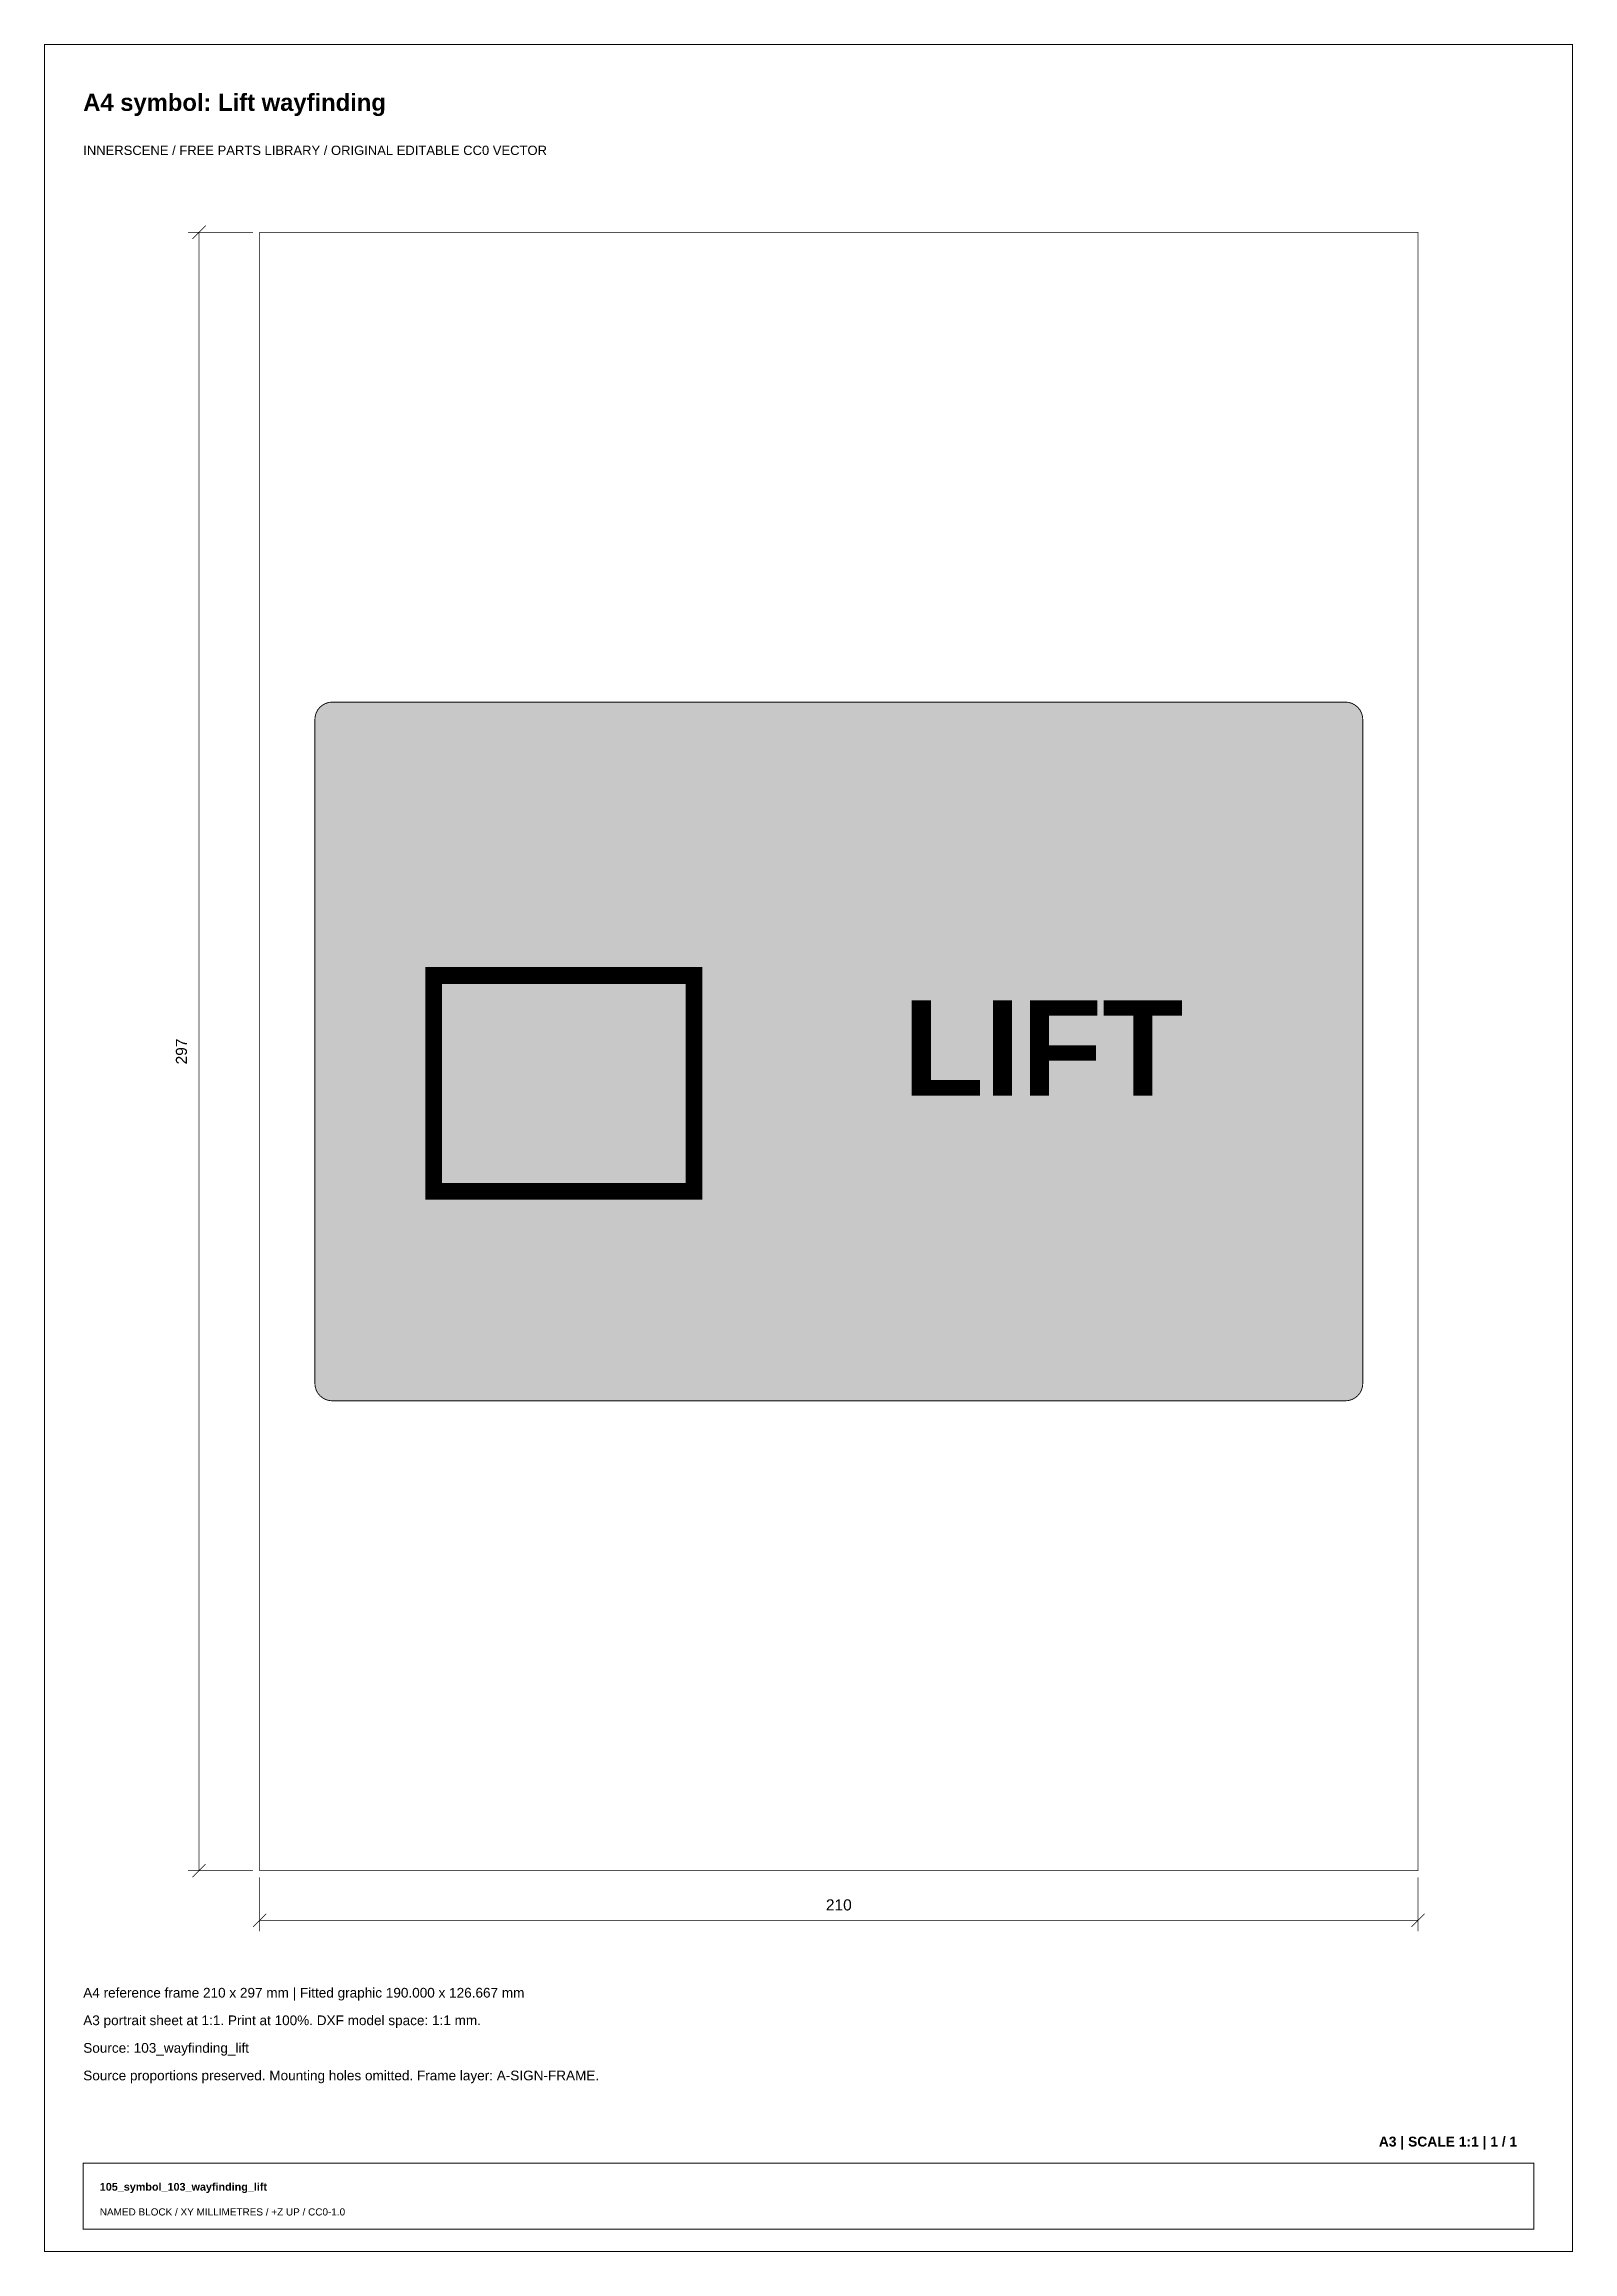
# Paper-space layout 'Layout1' of a CAD drawing. Header units: millimetres. Extents: x 10 to 287, y 10 to 410.
import ezdxf
from ezdxf.enums import TextEntityAlignment as Align

# ---------------------------------------------------------------- set-up
doc = ezdxf.new("R2010")
doc.units = ezdxf.units.MM
for name, color, linetype, lineweight, true_color in [('A-ANNO-BORDER', 7, 'Continuous', 18, 0x8c9ca5), ('A-ANNO-DIMS', 7, 'Continuous', 13, 0x516c7c), ('A-ANNO-TEXT', 7, 'Continuous', 18, 0x203446), ('A-SIGN', 7, 'Continuous', 25, 0x20252b), ('A-SIGN-FRAME', 7, 'Continuous', 13, 0xb4c0c7), ('A-SIGN-PICTOGRAM', 7, 'Continuous', 18, 0x111111)]:
    doc.layers.add(name, color=color, linetype=linetype, lineweight=lineweight, true_color=true_color)
doc.styles.add('SIGN_BOLD', font='arialbd.ttf')
doc.styles.add('SIGN_REGULAR', font='arial.ttf')

psp = doc.layouts.get("Layout1")

# ---------------------------------------------------------------- hatches: boundary and pattern name
at = {"layer": 'A-SIGN-PICTOGRAM', "true_color": 0xffffff}
for points in [[(245.83, 290.83), (246.45, 290.77), (247.05, 290.59), (247.59, 290.3), (248.07, 289.91), (248.47, 289.43), (248.76, 288.88), (248.94, 288.28), (249, 287.67), (249, 167.33), (248.94, 166.72), (248.76, 166.12), (248.47, 165.57), (248.07, 165.09), (247.59, 164.7), (247.05, 164.41), (246.45, 164.23), (245.83, 164.17), (62.17, 164.17), (61.55, 164.23), (60.95, 164.41), (60.41, 164.7), (59.93, 165.09), (59.53, 165.57), (59.24, 166.12), (59.06, 166.72), (59, 167.33), (59, 287.67), (59.06, 288.28), (59.24, 288.88), (59.53, 289.43), (59.93, 289.91), (60.41, 290.3), (60.95, 290.59), (61.55, 290.77), (62.17, 290.83)], [(91.65, 247.5), (91.65, 255.59), (87.94, 255.59), (93.67, 261.16), (99.4, 255.59), (95.69, 255.59), (95.69, 247.5)], [(113.23, 259.98), (113.23, 251.88), (109.52, 251.88), (115.25, 246.32), (120.99, 251.88), (117.28, 251.88), (117.28, 259.98)], [(82.04, 241.26), (82.01, 241.56), (81.92, 241.84), (81.78, 242.1), (81.59, 242.33), (81.36, 242.52), (81.1, 242.66), (80.81, 242.75), (80.52, 242.78), (80.22, 242.75), (79.94, 242.66), (79.67, 242.52), (79.44, 242.33), (79.26, 242.1), (79.12, 241.84), (79.03, 241.56), (79, 241.26), (79.03, 240.96), (79.12, 240.68), (79.26, 240.42), (79.44, 240.19), (79.67, 240), (79.94, 239.86), (80.22, 239.77), (80.52, 239.74), (80.81, 239.77), (81.1, 239.86), (81.36, 240), (81.59, 240.19), (81.78, 240.42), (81.92, 240.68), (82.01, 240.96)], [(82.04, 241.26), (82.01, 241.56), (81.92, 241.84), (81.78, 242.1), (81.59, 242.33), (81.36, 242.52), (81.1, 242.66), (80.81, 242.75), (80.52, 242.78), (80.22, 242.75), (79.94, 242.66), (79.67, 242.52), (79.44, 242.33), (79.26, 242.1), (79.12, 241.84), (79.03, 241.56), (79, 241.26), (79.03, 240.96), (79.12, 240.68), (79.26, 240.42), (79.44, 240.19), (79.67, 240), (79.94, 239.86), (80.22, 239.77), (80.52, 239.74), (80.81, 239.77), (81.1, 239.86), (81.36, 240), (81.59, 240.19), (81.78, 240.42), (81.92, 240.68), (82.01, 240.96)], [(129.25, 241.26), (129.22, 241.56), (129.13, 241.84), (128.99, 242.1), (128.81, 242.33), (128.58, 242.52), (128.31, 242.66), (128.03, 242.75), (127.73, 242.78), (127.44, 242.75), (127.15, 242.66), (126.89, 242.52), (126.66, 242.33), (126.47, 242.1), (126.33, 241.84), (126.24, 241.56), (126.21, 241.26), (126.24, 240.96), (126.33, 240.68), (126.47, 240.42), (126.66, 240.19), (126.89, 240), (127.15, 239.86), (127.44, 239.77), (127.73, 239.74), (128.03, 239.77), (128.31, 239.86), (128.58, 240), (128.81, 240.19), (128.99, 240.42), (129.13, 240.68), (129.22, 240.96)], [(95.93, 233.73), (95.93, 233.92), (95.91, 234.1), (95.89, 234.28), (95.86, 234.46), (95.83, 234.64), (95.78, 234.81), (95.73, 234.98), (95.67, 235.14), (95.61, 235.3), (95.53, 235.45), (95.45, 235.59), (95.37, 235.73), (95.27, 235.85), (95.18, 235.97), (95.08, 236.08), (94.97, 236.17), (94.86, 236.26), (94.74, 236.34), (94.63, 236.4), (94.51, 236.46), (94.38, 236.5), (94.26, 236.53), (94.13, 236.55), (94.01, 236.55), (93.88, 236.55), (93.76, 236.53), (93.63, 236.5), (93.51, 236.46), (93.39, 236.4), (93.27, 236.34), (93.16, 236.26), (93.05, 236.17), (92.94, 236.08), (92.84, 235.97), (92.74, 235.85), (92.65, 235.73), (92.56, 235.59), (92.48, 235.45), (92.41, 235.3), (92.34, 235.14), (92.28, 234.98), (92.23, 234.81), (92.19, 234.64), (92.15, 234.46), (92.12, 234.28), (92.1, 234.1), (92.09, 233.92), (92.09, 233.73), (92.09, 233.55), (92.1, 233.36), (92.12, 233.18), (92.15, 233), (92.19, 232.83), (92.23, 232.65), (92.28, 232.48), (92.34, 232.32), (92.41, 232.17), (92.48, 232.02), (92.56, 231.87), (92.65, 231.74), (92.74, 231.61), (92.84, 231.49), (92.94, 231.39), (93.05, 231.29), (93.16, 231.2), (93.27, 231.13), (93.39, 231.06), (93.51, 231.01), (93.63, 230.97), (93.76, 230.94), (93.88, 230.92), (94.01, 230.91), (94.13, 230.92), (94.26, 230.94), (94.38, 230.97), (94.51, 231.01), (94.63, 231.06), (94.74, 231.13), (94.86, 231.2), (94.97, 231.29), (95.08, 231.39), (95.18, 231.49), (95.27, 231.61), (95.37, 231.74), (95.45, 231.87), (95.53, 232.02), (95.61, 232.17), (95.67, 232.32), (95.73, 232.48), (95.78, 232.65), (95.83, 232.83), (95.86, 233), (95.89, 233.18), (95.91, 233.36), (95.93, 233.55)], [(116.16, 233.73), (116.16, 233.92), (116.15, 234.1), (116.13, 234.28), (116.1, 234.46), (116.06, 234.64), (116.02, 234.81), (115.97, 234.98), (115.91, 235.14), (115.84, 235.3), (115.77, 235.45), (115.69, 235.59), (115.6, 235.73), (115.51, 235.85), (115.41, 235.97), (115.31, 236.08), (115.2, 236.17), (115.09, 236.26), (114.98, 236.34), (114.86, 236.4), (114.74, 236.46), (114.62, 236.5), (114.49, 236.53), (114.37, 236.55), (114.24, 236.55), (114.12, 236.55), (113.99, 236.53), (113.87, 236.5), (113.74, 236.46), (113.62, 236.4), (113.51, 236.34), (113.39, 236.26), (113.28, 236.17), (113.17, 236.08), (113.07, 235.97), (112.98, 235.85), (112.88, 235.73), (112.8, 235.59), (112.72, 235.45), (112.64, 235.3), (112.58, 235.14), (112.52, 234.98), (112.47, 234.81), (112.42, 234.64), (112.39, 234.46), (112.36, 234.28), (112.34, 234.1), (112.32, 233.92), (112.32, 233.73), (112.32, 233.55), (112.34, 233.36), (112.36, 233.18), (112.39, 233), (112.42, 232.83), (112.47, 232.65), (112.52, 232.48), (112.58, 232.32), (112.64, 232.17), (112.72, 232.02), (112.8, 231.87), (112.88, 231.74), (112.98, 231.61), (113.07, 231.49), (113.17, 231.39), (113.28, 231.29), (113.39, 231.2), (113.51, 231.13), (113.62, 231.06), (113.74, 231.01), (113.87, 230.97), (113.99, 230.94), (114.12, 230.92), (114.24, 230.91), (114.37, 230.92), (114.49, 230.94), (114.62, 230.97), (114.74, 231.01), (114.86, 231.06), (114.98, 231.13), (115.09, 231.2), (115.2, 231.29), (115.31, 231.39), (115.41, 231.49), (115.51, 231.61), (115.6, 231.74), (115.69, 231.87), (115.77, 232.02), (115.84, 232.17), (115.91, 232.32), (115.97, 232.48), (116.02, 232.65), (116.06, 232.83), (116.1, 233), (116.13, 233.18), (116.15, 233.36), (116.16, 233.55)], [(90.57, 228.98), (97.45, 228.98), (98.26, 220.97), (96.23, 220.08), (95.83, 225.13), (95.83, 209.99), (93.81, 209.99), (93.81, 218.89), (93.2, 218.89), (93.2, 209.99), (91.17, 209.99), (91.17, 225.13), (89.76, 220.08), (87.94, 221.27)], [(110.8, 228.98), (117.68, 228.98), (118.49, 220.97), (116.47, 220.08), (116.06, 225.13), (116.06, 209.99), (114.04, 209.99), (114.04, 218.89), (113.43, 218.89), (113.43, 209.99), (111.41, 209.99), (111.41, 225.13), (109.99, 220.08), (108.17, 221.27)], [(82.04, 202.14), (82.01, 202.43), (81.92, 202.72), (81.78, 202.98), (81.59, 203.21), (81.36, 203.4), (81.1, 203.54), (80.81, 203.63), (80.52, 203.66), (80.22, 203.63), (79.94, 203.54), (79.67, 203.4), (79.44, 203.21), (79.26, 202.98), (79.12, 202.72), (79.03, 202.43), (79, 202.14), (79.03, 201.84), (79.12, 201.56), (79.26, 201.3), (79.44, 201.07), (79.67, 200.88), (79.94, 200.74), (80.22, 200.65), (80.52, 200.62), (80.81, 200.65), (81.1, 200.74), (81.36, 200.88), (81.59, 201.07), (81.78, 201.3), (81.92, 201.56), (82.01, 201.84)], [(129.25, 202.14), (129.22, 202.43), (129.13, 202.72), (128.99, 202.98), (128.81, 203.21), (128.58, 203.4), (128.31, 203.54), (128.03, 203.63), (127.73, 203.66), (127.44, 203.63), (127.15, 203.54), (126.89, 203.4), (126.66, 203.21), (126.47, 202.98), (126.33, 202.72), (126.24, 202.43), (126.21, 202.14), (126.24, 201.84), (126.33, 201.56), (126.47, 201.3), (126.66, 201.07), (126.89, 200.88), (127.15, 200.74), (127.44, 200.65), (127.73, 200.62), (128.03, 200.65), (128.31, 200.74), (128.58, 200.88), (128.81, 201.07), (128.99, 201.3), (129.13, 201.56), (129.22, 201.84)]]:
    psp.add_hatch(color=7, dxfattribs=at).paths.add_polyline_path(points)
at = {"layer": 'A-SIGN-PICTOGRAM', "true_color": 0x0758a8}
psp.add_hatch(color=7, dxfattribs=at).paths.add_polyline_path([(63.18, 286.65), (244.82, 286.65), (244.82, 168.35), (63.18, 168.35)])

# ---------------------------------------------------------------- linework, layer by layer
at = {"layer": 'A-ANNO-BORDER', "true_color": 0x8c9ca5, "const_width": 0.18}
for points in [[(10, 10), (287, 10), (287, 410), (10, 410)], [(17, 14), (280, 14), (280, 26), (17, 26)]]:
    psp.add_lwpolyline(points, close=True, dxfattribs=at)
at = {"layer": 'A-ANNO-DIMS', "true_color": 0x516c7c, "const_width": 0.13}
for points in [[(36.8, 374.8), (39.2, 377.2)], [(47.8, 376), (36, 376)], [(38, 79), (38, 376)], [(36.8, 77.8), (39.2, 80.2)], [(47.8, 79), (36, 79)], [(49, 77.8), (49, 68)], [(259, 77.8), (259, 68)], [(47.8, 68.8), (50.2, 71.2)], [(49, 70), (259, 70)], [(257.8, 68.8), (260.2, 71.2)]]:
    psp.add_lwpolyline(points, dxfattribs=at)
at = {"layer": 'A-SIGN', "true_color": 0x38434b, "const_width": 0.158}
psp.add_lwpolyline([(245.83, 164.17), (246.45, 164.23), (247.05, 164.41), (247.59, 164.7), (248.07, 165.09), (248.47, 165.57), (248.76, 166.12), (248.94, 166.72), (249, 167.33), (249, 287.67), (248.94, 288.28), (248.76, 288.88), (248.47, 289.43), (248.07, 289.91), (247.59, 290.3), (247.05, 290.59), (246.45, 290.77), (245.83, 290.83), (62.17, 290.83), (61.55, 290.77), (60.95, 290.59), (60.41, 290.3), (59.93, 289.91), (59.53, 289.43), (59.24, 288.88), (59.06, 288.28), (59, 287.67), (59, 167.33), (59.06, 166.72), (59.24, 166.12), (59.53, 165.57), (59.93, 165.09), (60.41, 164.7), (60.95, 164.41), (61.55, 164.23), (62.17, 164.17)], close=True, dxfattribs=at)
at = {"layer": 'A-SIGN-FRAME', "true_color": 0xb4c0c7, "const_width": 0.13}
psp.add_lwpolyline([(49, 79), (259, 79), (259, 376), (49, 376)], close=True, dxfattribs=at)
at = {"layer": 'A-SIGN-PICTOGRAM', "true_color": 0xffffff, "const_width": 3.04}
psp.add_lwpolyline([(80.52, 241.26), (80.52, 202.14), (127.73, 202.14), (127.73, 241.26), (80.52, 241.26)], dxfattribs=at)

# ---------------------------------------------------------------- texts
at = {"layer": 'A-ANNO-TEXT', "true_color": 0x203446}
for s, height, style, p in [('A4 symbol: Lift wayfinding', 3.0874, 'SIGN_BOLD', (17, 398)), ('INNERSCENE / FREE PARTS LIBRARY / ORIGINAL EDITABLE CC0 VECTOR', 1.6873, 'SIGN_REGULAR', (17, 390)), ('A4 reference frame 210 x 297 mm | Fitted graphic 190.000 x 126.667 mm', 1.7591, 'SIGN_REGULAR', (17, 56)), ('A3 portrait sheet at 1:1. Print at 100%. DXF model space: 1:1 mm.', 1.7591, 'SIGN_REGULAR', (17, 51)), ('Source: 103_wayfinding_lift', 1.7591, 'SIGN_REGULAR', (17, 46)), ('Source proportions preserved. Mounting holes omitted. Frame layer: A-SIGN-FRAME.', 1.7591, 'SIGN_REGULAR', (17, 41)), ('105_symbol_103_wayfinding_lift', 1.4001, 'SIGN_BOLD', (20, 21)), ('NAMED BLOCK / XY MILLIMETRES / +Z UP / CC0-1.0', 1.2924, 'SIGN_REGULAR', (20, 16.5))]:
    psp.add_text(s, height=height, dxfattribs=dict(at, style=style)).set_placement(p)
at = {"layer": 'A-ANNO-TEXT', "true_color": 0xffffff, "style": 'SIGN_BOLD'}
psp.add_text('LIFT', height=17.256, dxfattribs=at).set_placement((191.05, 219.51), align=Align.CENTER)
at = {"layer": 'A-ANNO-TEXT', "true_color": 0x203446, "style": 'SIGN_REGULAR'}
psp.add_text('297', height=2.01, rotation=90, dxfattribs=at).set_placement((35.8, 227.5), align=Align.CENTER)
psp.add_text('210', height=2.01, dxfattribs=at).set_placement((154, 71.8), align=Align.CENTER)
at = {"layer": 'A-ANNO-TEXT', "true_color": 0x203446, "style": 'SIGN_BOLD'}
psp.add_text('A3 | SCALE 1:1 | 1 / 1', height=1.795, dxfattribs=at).set_placement((277, 29), align=Align.RIGHT)

doc.saveas('drawing.dxf')
